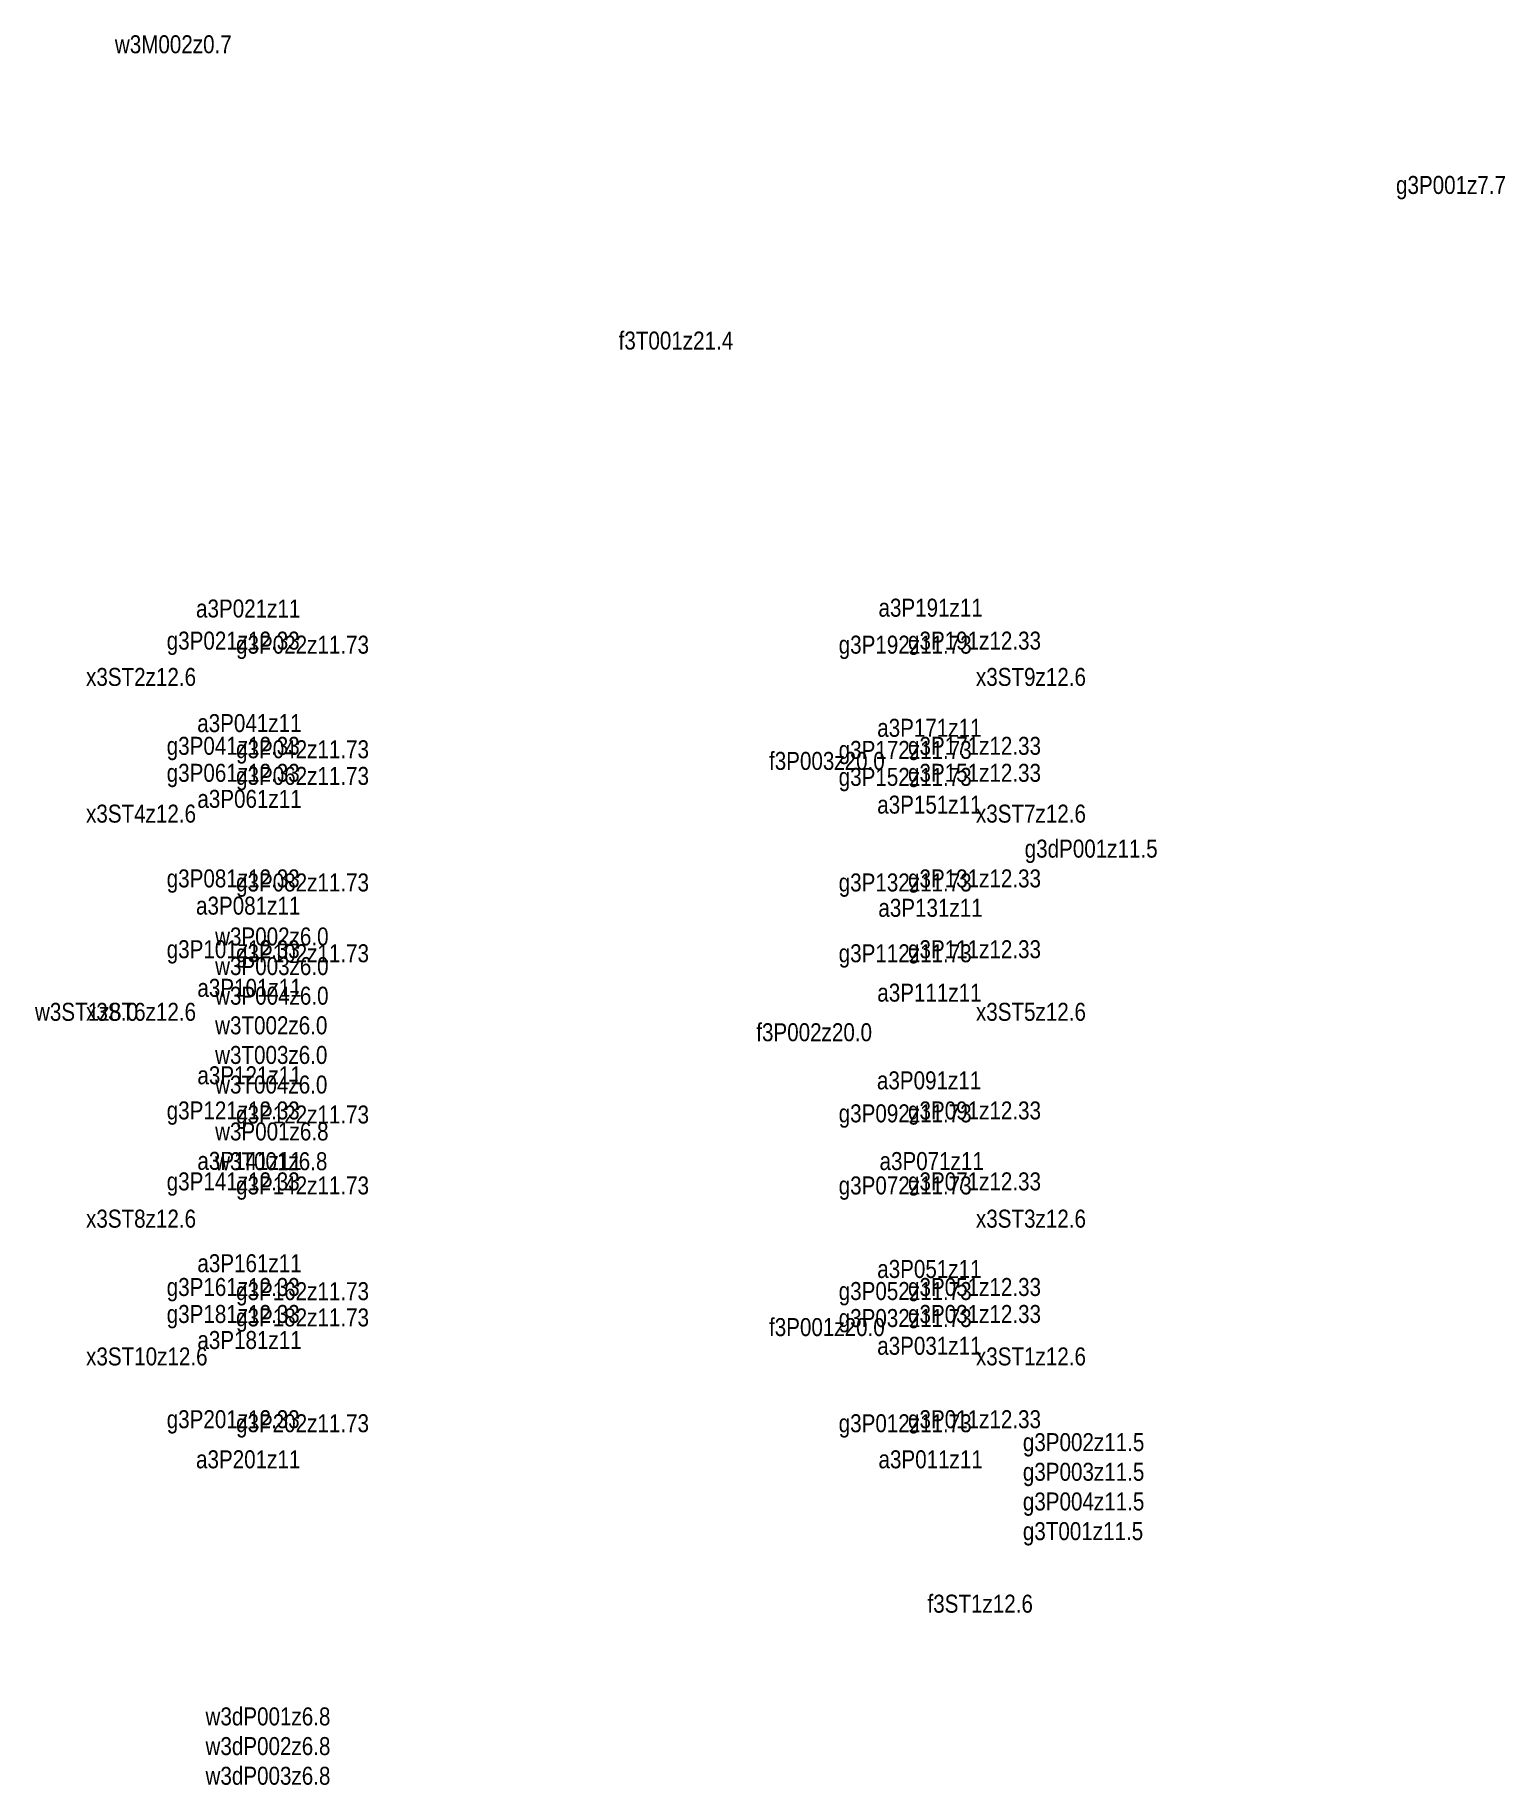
# Model space of a CAD drawing. Header units: millimetres. Extents: x 51995 to 71603, y -28310 to -4975.
import ezdxf

# ---------------------------------------------------------------- set-up
doc = ezdxf.new("R2010")
doc.units = ezdxf.units.MM
doc.header["$MEASUREMENT"] = 0
for name, color, linetype in [('plan_params_burnSt', 7, 'Continuous'), ('plan_params_gas', 7, 'Continuous'), ('plan_params_smoke', 7, 'Continuous'), ('plan_params_water', 7, 'Continuous')]:
    doc.layers.add(name, color=color, linetype=linetype)
doc.styles.add('СГЕНЕРИР_СТИЛЬ_1', font='ARIALN.TTF')

msp = doc.modelspace()

# ---------------------------------------------------------------- texts
at = {"layer": 'plan_params_burnSt', "color": 7, "linetype": 'Continuous', "lineweight": 15, "char_height": 240, "attachment_point": 2, "style": 'СГЕНЕРИР_СТИЛЬ_1'}
for s, insert in [('\\A1;{\\pqc;\\fArial Narrow|b0|i0|c204|p34;a3P\\fArial Narrow|b0|i0|c204|p34;02\\fArial Narrow|b0|i0|c204|p34;1z11}', (54839, -12502)), ('\\A1;{\\pqc;\\fArial Narrow|b0|i0|c204|p34;a3P1\\fArial Narrow|b0|i0|c204|p34;9\\fArial Narrow|b0|i0|c204|p34;1z11}', (63942, -12491)), ('\\A1;{\\pqc;\\fArial Narrow|b0|i0|c204|p34;g3P\\fArial Narrow|b0|i0|c204|p34;02\\fArial Narrow|b0|i0|c204|p34;1z12.33}', (54639, -12930)), ('\\A1;{\\pqc;\\fArial Narrow|b0|i0|c204|p34;g3P\\fArial Narrow|b0|i0|c204|p34;02\\fArial Narrow|b0|i0|c204|p34;2z11.73}', (55564, -12984)), ('\\A1;{\\pqc;\\fArial Narrow|b0|i0|c204|p34;g3P1\\fArial Narrow|b0|i0|c204|p34;9\\fArial Narrow|b0|i0|c204|p34;2z11.73}', (63602, -12984)), ('\\A1;{\\pqc;\\fArial Narrow|b0|i0|c204|p34;g3P1\\fArial Narrow|b0|i0|c204|p34;9\\fArial Narrow|b0|i0|c204|p34;1z12.33}', (64527, -12930)), ('\\A1;{\\pqc;\\fArial Narrow|b0|i0|c204|p34;x3ST\\fArial Narrow|b0|i0|c204|p34;2\\fArial Narrow|b0|i0|c204|p34;z12.6}', (53410, -13414)), ('\\A1;{\\pqc;\\fArial Narrow|b0|i0|c204|p34;x3ST\\fArial Narrow|b0|i0|c204|p34;9\\fArial Narrow|b0|i0|c204|p34;z12.6}', (65280, -13414)), ('\\A1;{\\pqc;\\fArial Narrow|b0|i0|c204|p34;a3P0\\fArial Narrow|b0|i0|c204|p34;4\\fArial Narrow|b0|i0|c204|p34;1z11}', (54855, -14030)), ('\\A1;{\\pqc;\\fArial Narrow|b0|i0|c204|p34;a3P1\\fArial Narrow|b0|i0|c204|p34;7\\fArial Narrow|b0|i0|c204|p34;1z11}', (63925, -14093)), ('\\A1;{\\pqc;\\fArial Narrow|b0|i0|c204|p34;g3P0\\fArial Narrow|b0|i0|c204|p34;4\\fArial Narrow|b0|i0|c204|p34;1z12.33}', (54639, -14333)), ('\\A1;{\\pqc;\\fArial Narrow|b0|i0|c204|p34;g3P0\\fArial Narrow|b0|i0|c204|p34;4\\fArial Narrow|b0|i0|c204|p34;2z11.73}', (55564, -14379)), ('\\A1;{\\pqc;\\fArial Narrow|b0|i0|c204|p34;g3P1\\fArial Narrow|b0|i0|c204|p34;7\\fArial Narrow|b0|i0|c204|p34;2z11.73}', (63602, -14387)), ('\\A1;{\\pqc;\\fArial Narrow|b0|i0|c204|p34;g3P1\\fArial Narrow|b0|i0|c204|p34;7\\fArial Narrow|b0|i0|c204|p34;1z12.33}', (64527, -14333)), ('\\A1;{\\pqc;\\fArial Narrow|b0|i0|c204|p34;g3P0\\fArial Narrow|b0|i0|c204|p34;6\\fArial Narrow|b0|i0|c204|p34;1z12.33}', (54639, -14693)), ('\\A1;{\\pqc;\\fArial Narrow|b0|i0|c204|p34;g3P1\\fArial Narrow|b0|i0|c204|p34;5\\fArial Narrow|b0|i0|c204|p34;1z12.33}', (64527, -14693)), ('\\A1;{\\pqc;\\fArial Narrow|b0|i0|c204|p34;g3P0\\fArial Narrow|b0|i0|c204|p34;6\\fArial Narrow|b0|i0|c204|p34;2z11.73}', (55564, -14734)), ('\\A1;{\\pqc;\\fArial Narrow|b0|i0|c204|p34;g3P1\\fArial Narrow|b0|i0|c204|p34;5\\fArial Narrow|b0|i0|c204|p34;2z11.73}', (63602, -14747)), ('\\A1;{\\pqc;\\fArial Narrow|b0|i0|c204|p34;a3P0\\fArial Narrow|b0|i0|c204|p34;6\\fArial Narrow|b0|i0|c204|p34;1z11}', (54857, -15040)), ('\\A1;{\\pqc;\\fArial Narrow|b0|i0|c204|p34;a3P1\\fArial Narrow|b0|i0|c204|p34;5\\fArial Narrow|b0|i0|c204|p34;1z11}', (63925, -15117)), ('\\A1;{\\pqc;\\fArial Narrow|b0|i0|c204|p34;x3ST\\fArial Narrow|b0|i0|c204|p34;4\\fArial Narrow|b0|i0|c204|p34;z12.6}', (53410, -15237)), ('\\A1;{\\pqc;\\fArial Narrow|b0|i0|c204|p34;x3ST\\fArial Narrow|b0|i0|c204|p34;7\\fArial Narrow|b0|i0|c204|p34;z12.6}', (65280, -15237)), ('\\A1;{\\pqc;\\fArial Narrow|b0|i0|c204|p34;g3P0\\fArial Narrow|b0|i0|c204|p34;8\\fArial Narrow|b0|i0|c204|p34;1z12.33}', (54639, -16101)), ('\\A1;{\\pqc;\\fArial Narrow|b0|i0|c204|p34;g3P1\\fArial Narrow|b0|i0|c204|p34;3\\fArial Narrow|b0|i0|c204|p34;1z12.33}', (64527, -16101)), ('\\A1;{\\pqc;\\fArial Narrow|b0|i0|c204|p34;g3P0\\fArial Narrow|b0|i0|c204|p34;8\\fArial Narrow|b0|i0|c204|p34;2z11.73}', (55564, -16155)), ('\\A1;{\\pqc;\\fArial Narrow|b0|i0|c204|p34;g3P1\\fArial Narrow|b0|i0|c204|p34;3\\fArial Narrow|b0|i0|c204|p34;2z11.73}', (63602, -16155)), ('\\A1;{\\pqc;\\fArial Narrow|b0|i0|c204|p34;a3P0\\fArial Narrow|b0|i0|c204|p34;8\\fArial Narrow|b0|i0|c204|p34;1z11}', (54839, -16464)), ('\\A1;{\\pqc;\\fArial Narrow|b0|i0|c204|p34;a3P1\\fArial Narrow|b0|i0|c204|p34;3\\fArial Narrow|b0|i0|c204|p34;1z11}', (63940, -16493)), ('\\A1;{\\pqc;\\fArial Narrow|b0|i0|c204|p34;g3P\\fArial Narrow|b0|i0|c204|p34;10\\fArial Narrow|b0|i0|c204|p34;1z12.33}', (54639, -17045)), ('\\A1;{\\pqc;\\fArial Narrow|b0|i0|c204|p34;g3P\\fArial Narrow|b0|i0|c204|p34;10\\fArial Narrow|b0|i0|c204|p34;2z11.73}', (55564, -17099)), ('\\A1;{\\pqc;\\fArial Narrow|b0|i0|c204|p34;g3P\\fArial Narrow|b0|i0|c204|p34;11\\fArial Narrow|b0|i0|c204|p34;2z11.73}', (63602, -17099)), ('\\A1;{\\pqc;\\fArial Narrow|b0|i0|c204|p34;g3P\\fArial Narrow|b0|i0|c204|p34;11\\fArial Narrow|b0|i0|c204|p34;1z12.33}', (64527, -17045)), ('\\A1;{\\pqc;\\fArial Narrow|b0|i0|c204|p34;a3P\\fArial Narrow|b0|i0|c204|p34;10\\fArial Narrow|b0|i0|c204|p34;1z11}', (54857, -17560)), ('\\A1;{\\pqc;\\fArial Narrow|b0|i0|c204|p34;a3P\\fArial Narrow|b0|i0|c204|p34;11\\fArial Narrow|b0|i0|c204|p34;1z11}', (63926, -17624)), ('\\A1;{\\pqc;\\fArial Narrow|b0|i0|c204|p34;x3ST\\fArial Narrow|b0|i0|c204|p34;6\\fArial Narrow|b0|i0|c204|p34;z12.6}', (53410, -17880)), ('\\A1;{\\pqc;\\fArial Narrow|b0|i0|c204|p34;x3ST\\fArial Narrow|b0|i0|c204|p34;5\\fArial Narrow|b0|i0|c204|p34;z12.6}', (65280, -17880)), ('\\A1;{\\pqc;\\fArial Narrow|b0|i0|c204|p34;a3P1\\fArial Narrow|b0|i0|c204|p34;2\\fArial Narrow|b0|i0|c204|p34;1z11}', (54857, -18726)), ('\\A1;{\\pqc;\\fArial Narrow|b0|i0|c204|p34;a3P0\\fArial Narrow|b0|i0|c204|p34;9\\fArial Narrow|b0|i0|c204|p34;1z11}', (63921, -18794)), ('\\A1;{\\pqc;\\fArial Narrow|b0|i0|c204|p34;g3P1\\fArial Narrow|b0|i0|c204|p34;2\\fArial Narrow|b0|i0|c204|p34;1z12.33}', (54639, -19195)), ('\\A1;{\\pqc;\\fArial Narrow|b0|i0|c204|p34;g3P1\\fArial Narrow|b0|i0|c204|p34;2\\fArial Narrow|b0|i0|c204|p34;2z11.73}', (55564, -19249)), ('\\A1;{\\pqc;\\fArial Narrow|b0|i0|c204|p34;g3P0\\fArial Narrow|b0|i0|c204|p34;9\\fArial Narrow|b0|i0|c204|p34;2z11.73}', (63602, -19234)), ('\\A1;{\\pqc;\\fArial Narrow|b0|i0|c204|p34;g3P0\\fArial Narrow|b0|i0|c204|p34;9\\fArial Narrow|b0|i0|c204|p34;1z12.33}', (64527, -19195)), ('\\A1;{\\pqc;\\fArial Narrow|b0|i0|c204|p34;a3P1\\fArial Narrow|b0|i0|c204|p34;4\\fArial Narrow|b0|i0|c204|p34;1z11}', (54857, -19867)), ('\\A1;{\\pqc;\\fArial Narrow|b0|i0|c204|p34;a3P0\\fArial Narrow|b0|i0|c204|p34;7\\fArial Narrow|b0|i0|c204|p34;1z11}', (63956, -19870)), ('\\A1;{\\pqc;\\fArial Narrow|b0|i0|c204|p34;g3P1\\fArial Narrow|b0|i0|c204|p34;4\\fArial Narrow|b0|i0|c204|p34;1z12.33}', (54639, -20141)), ('\\A1;{\\pqc;\\fArial Narrow|b0|i0|c204|p34;g3P1\\fArial Narrow|b0|i0|c204|p34;4\\fArial Narrow|b0|i0|c204|p34;2z11.73}', (55564, -20195)), ('\\A1;{\\pqc;\\fArial Narrow|b0|i0|c204|p34;g3P0\\fArial Narrow|b0|i0|c204|p34;7\\fArial Narrow|b0|i0|c204|p34;2z11.73}', (63602, -20195)), ('\\A1;{\\pqc;\\fArial Narrow|b0|i0|c204|p34;g3P0\\fArial Narrow|b0|i0|c204|p34;7\\fArial Narrow|b0|i0|c204|p34;1z12.33}', (64527, -20141)), ('\\A1;{\\pqc;\\fArial Narrow|b0|i0|c204|p34;x3ST\\fArial Narrow|b0|i0|c204|p34;8\\fArial Narrow|b0|i0|c204|p34;z12.6}', (53410, -20638)), ('\\A1;{\\pqc;\\fArial Narrow|b0|i0|c204|p34;x3ST3z\\fArial Narrow|b0|i0|c204|p34;12.6}', (65280, -20638)), ('\\A1;{\\pqc;\\fArial Narrow|b0|i0|c204|p34;a3P1\\fArial Narrow|b0|i0|c204|p34;6\\fArial Narrow|b0|i0|c204|p34;1z11}', (54857, -21232)), ('\\A1;{\\pqc;\\fArial Narrow|b0|i0|c204|p34;a3P0\\fArial Narrow|b0|i0|c204|p34;5\\fArial Narrow|b0|i0|c204|p34;1z11}', (63925, -21309)), ('\\A1;{\\pqc;\\fArial Narrow|b0|i0|c204|p34;g3P1\\fArial Narrow|b0|i0|c204|p34;6\\fArial Narrow|b0|i0|c204|p34;1z12.33}', (54639, -21549)), ('\\A1;{\\pqc;\\fArial Narrow|b0|i0|c204|p34;g3P1\\fArial Narrow|b0|i0|c204|p34;6\\fArial Narrow|b0|i0|c204|p34;2z11.73}', (55564, -21605)), ('\\A1;{\\pqc;\\fArial Narrow|b0|i0|c204|p34;g3P0\\fArial Narrow|b0|i0|c204|p34;5\\fArial Narrow|b0|i0|c204|p34;2z11.73}', (63602, -21603)), ('\\A1;{\\pqc;\\fArial Narrow|b0|i0|c204|p34;g3P0\\fArial Narrow|b0|i0|c204|p34;5\\fArial Narrow|b0|i0|c204|p34;1z12.33}', (64527, -21549)), ('\\A1;{\\pqc;\\fArial Narrow|b0|i0|c204|p34;g3P1\\fArial Narrow|b0|i0|c204|p34;8\\fArial Narrow|b0|i0|c204|p34;1z12.33}', (54639, -21909)), ('\\A1;{\\pqc;\\fArial Narrow|b0|i0|c204|p34;g3P0\\fArial Narrow|b0|i0|c204|p34;3\\fArial Narrow|b0|i0|c204|p34;1z12.33}', (64527, -21909)), ('\\A1;{\\pqc;\\fArial Narrow|b0|i0|c204|p34;g3P1\\fArial Narrow|b0|i0|c204|p34;8\\fArial Narrow|b0|i0|c204|p34;2z11.73}', (55564, -21955)), ('\\A1;{\\pqc;\\fArial Narrow|b0|i0|c204|p34;g3P0\\fArial Narrow|b0|i0|c204|p34;3\\fArial Narrow|b0|i0|c204|p34;2z11.73}', (63602, -21963)), ('\\A1;{\\pqc;\\fArial Narrow|b0|i0|c204|p34;a3P1\\fArial Narrow|b0|i0|c204|p34;8\\fArial Narrow|b0|i0|c204|p34;1z11}', (54857, -22256)), ('\\A1;{\\pqc;\\fArial Narrow|b0|i0|c204|p34;a3P0\\fArial Narrow|b0|i0|c204|p34;3\\fArial Narrow|b0|i0|c204|p34;1z11}', (63925, -22333)), ('\\A1;{\\pqc;\\fArial Narrow|b0|i0|c204|p34;x3ST\\fArial Narrow|b0|i0|c204|p34;10\\fArial Narrow|b0|i0|c204|p34;z12.6}', (53487, -22475)), ('\\A1;{\\pqc;\\fArial Narrow|b0|i0|c204|p34;x3ST1\\fArial Narrow|b0|i0|c204|p34;z12.6}', (65280, -22475)), ('\\A1;{\\pqc;\\fArial Narrow|b0|i0|c204|p34;g3P\\fArial Narrow|b0|i0|c204|p34;20\\fArial Narrow|b0|i0|c204|p34;1z12.33}', (54639, -23312)), ('\\A1;{\\pqc;\\fArial Narrow|b0|i0|c204|p34;g3P01\\fArial Narrow|b0|i0|c204|p34;1\\fArial Narrow|b0|i0|c204|p34;z1\\fArial Narrow|b0|i0|c204|p34;2\\fArial Narrow|b0|i0|c204|p34;.\\fArial Narrow|b0|i0|c204|p34;33}', (64527, -23312)), ('\\A1;{\\pqc;\\fArial Narrow|b0|i0|c204|p34;g3P\\fArial Narrow|b0|i0|c204|p34;20\\fArial Narrow|b0|i0|c204|p34;2z11.73}', (55564, -23366)), ('\\A1;{\\pqc;\\fArial Narrow|b0|i0|c204|p34;g\\fArial Narrow|b0|i0|c204|p34;3\\fArial Narrow|b0|i0|c204|p34;P012\\fArial Narrow|b0|i0|c204|p34;z11.73}', (63602, -23366)), ('\\A1;{\\pqc;\\fArial Narrow|b0|i0|c204|p34;a3P\\fArial Narrow|b0|i0|c204|p34;20\\fArial Narrow|b0|i0|c204|p34;1z11}', (54839, -23847)), ('\\A1;{\\pqc;\\fArial Narrow|b0|i0|c204|p34;a\\fArial Narrow|b0|i0|c204|p34;3P01\\fArial Narrow|b0|i0|c204|p34;1\\fArial Narrow|b0|i0|c204|p34;z11}', (63942, -23847))]:
    msp.add_mtext(s, dxfattribs=dict(at, insert=insert))
at = {"layer": 'plan_params_gas', "color": 7, "linetype": 'Continuous', "lineweight": 15, "char_height": 240, "attachment_point": 2, "style": 'СГЕНЕРИР_СТИЛЬ_1'}
for s, insert in [('\\A1;{\\pqc;\\fArial Narrow|b0|i0|c204|p34;g3P001z\\fArial Narrow|b0|i0|c204|p34;7.7}', (70883, -6854)), ('\\A1;{\\pqc;\\fArial Narrow|b0|i0|c204|p34;g3dP001z\\fArial Narrow|b0|i0|c204|p34;11.5}', (66083, -15704))]:
    msp.add_mtext(s, dxfattribs=dict(at, insert=insert))
at = {"layer": 'plan_params_gas', "color": 7, "linetype": 'Continuous', "lineweight": 15, "insert": (65172, -23618), "char_height": 240, "attachment_point": 1, "line_spacing_factor": 0.988674, "style": 'СГЕНЕРИР_СТИЛЬ_1'}
msp.add_mtext('\\A1;{\\pql;\\fArial Narrow|b0|i0|c204|p34;g3P002z11.5\\P\\pql;\\fArial Narrow|b0|i0|c204|p34;g3P003z11.5\\P\\pql;\\fArial Narrow|b0|i0|c204|p34;g3P004z11.5\\P\\pql;\\fArial Narrow|b0|i0|c204|p34;g3T001z11.5}', dxfattribs=at)
at = {"layer": 'plan_params_smoke', "color": 7, "linetype": 'Continuous', "lineweight": 15, "char_height": 240, "style": 'СГЕНЕРИР_СТИЛЬ_1'}
for s, insert, attachment_point in [('\\A1;{\\pql;\\fArial Narrow|b0|i0|c204|p34;f3T001z21.4}', (59780, -8929), 1), ('\\A1;{\\pqc;\\fArial Narrow|b0|i0|c204|p34;f3P003z2\\fArial Narrow|b0|i0|c204|p34;0.0}', (62558, -14534), 2), ('\\A1;{\\pqc;\\fArial Narrow|b0|i0|c204|p34;f3P002z2\\fArial Narrow|b0|i0|c204|p34;0.0}', (62388, -18152), 2), ('\\A1;{\\pqc;\\fArial Narrow|b0|i0|c204|p34;f3P001z2\\fArial Narrow|b0|i0|c204|p34;0.0}', (62558, -22084), 2), ('\\A1;{\\pqc;\\fArial Narrow|b0|i0|c204|p34;f3ST1z\\fArial Narrow|b0|i0|c204|p34;12\\fArial Narrow|b0|i0|c204|p34;.\\fArial Narrow|b0|i0|c204|p34;6}', (64603, -25772), 2)]:
    msp.add_mtext(s, dxfattribs=dict(at, insert=insert, attachment_point=attachment_point))
at = {"layer": 'plan_params_water', "color": 7, "linetype": 'Continuous', "lineweight": 15, "char_height": 240, "style": 'СГЕНЕРИР_СТИЛЬ_1'}
for s, insert, attachment_point in [('\\A1;{\\pql;\\fArial Narrow|b0|i0|c204|p34;w3M002z0.7}', (53061, -4978), 1), ('\\A1;{\\pqc;\\fArial Narrow|b0|i0|c204|p34;w\\fArial Narrow|b0|i0|c204|p34;3ST\\fArial Narrow|b0|i0|c204|p34;1\\fArial Narrow|b0|i0|c204|p34;z\\fArial Narrow|b0|i0|c204|p34;8.0}', (52683, -17880), 2)]:
    msp.add_mtext(s, dxfattribs=dict(at, insert=insert, attachment_point=attachment_point))
at = {"layer": 'plan_params_water', "color": 7, "linetype": 'Continuous', "lineweight": 15, "char_height": 240, "attachment_point": 1, "style": 'СГЕНЕРИР_СТИЛЬ_1'}
for s, insert, line_spacing_factor in [('\\A1;{\\pql;\\fArial Narrow|b0|i0|c204|p34;w3P002z6.0\\P\\pql;\\fArial Narrow|b0|i0|c204|p34;w3P003z6.0\\P\\pql;\\fArial Narrow|b0|i0|c204|p34;w3P004z6.0\\P\\pql;\\fArial Narrow|b0|i0|c204|p34;w3T002z6.0\\P\\pql;\\fArial Narrow|b0|i0|c204|p34;w3T003z6.0\\P\\pql;\\fArial Narrow|b0|i0|c204|p34;w3T004z6.0}', (54398, -16875), 0.987248), ('\\A1;{\\pql;\\fArial Narrow|b0|i0|c204|p34;w3P001z6.8\\P\\pql;\\fArial Narrow|b0|i0|c204|p34;w3T001z6.8}', (54398, -19475), 0.992811), ('\\A1;{\\pql;\\fArial Narrow|b0|i0|c204|p34;w3\\fArial Narrow|b0|i0|c204|p34;dP\\fArial Narrow|b0|i0|c204|p34;00\\fArial Narrow|b0|i0|c204|p34;1\\fArial Narrow|b0|i0|c204|p34;z6.8\\P\\pql;\\fArial Narrow|b0|i0|c204|p34;w3\\fArial Narrow|b0|i0|c204|p34;dP\\fArial Narrow|b0|i0|c204|p34;00\\fArial Narrow|b0|i0|c204|p34;2\\fArial Narrow|b0|i0|c204|p34;z6.8\\P\\pql;\\fArial Narrow|b0|i0|c204|p34;w3\\fArial Narrow|b0|i0|c204|p34;dP\\fArial Narrow|b0|i0|c204|p34;00\\fArial Narrow|b0|i0|c204|p34;3\\fArial Narrow|b0|i0|c204|p34;z6.8}', (54270, -27275), 0.989327)]:
    msp.add_mtext(s, dxfattribs=dict(at, insert=insert, line_spacing_factor=line_spacing_factor))

doc.saveas('drawing.dxf')
